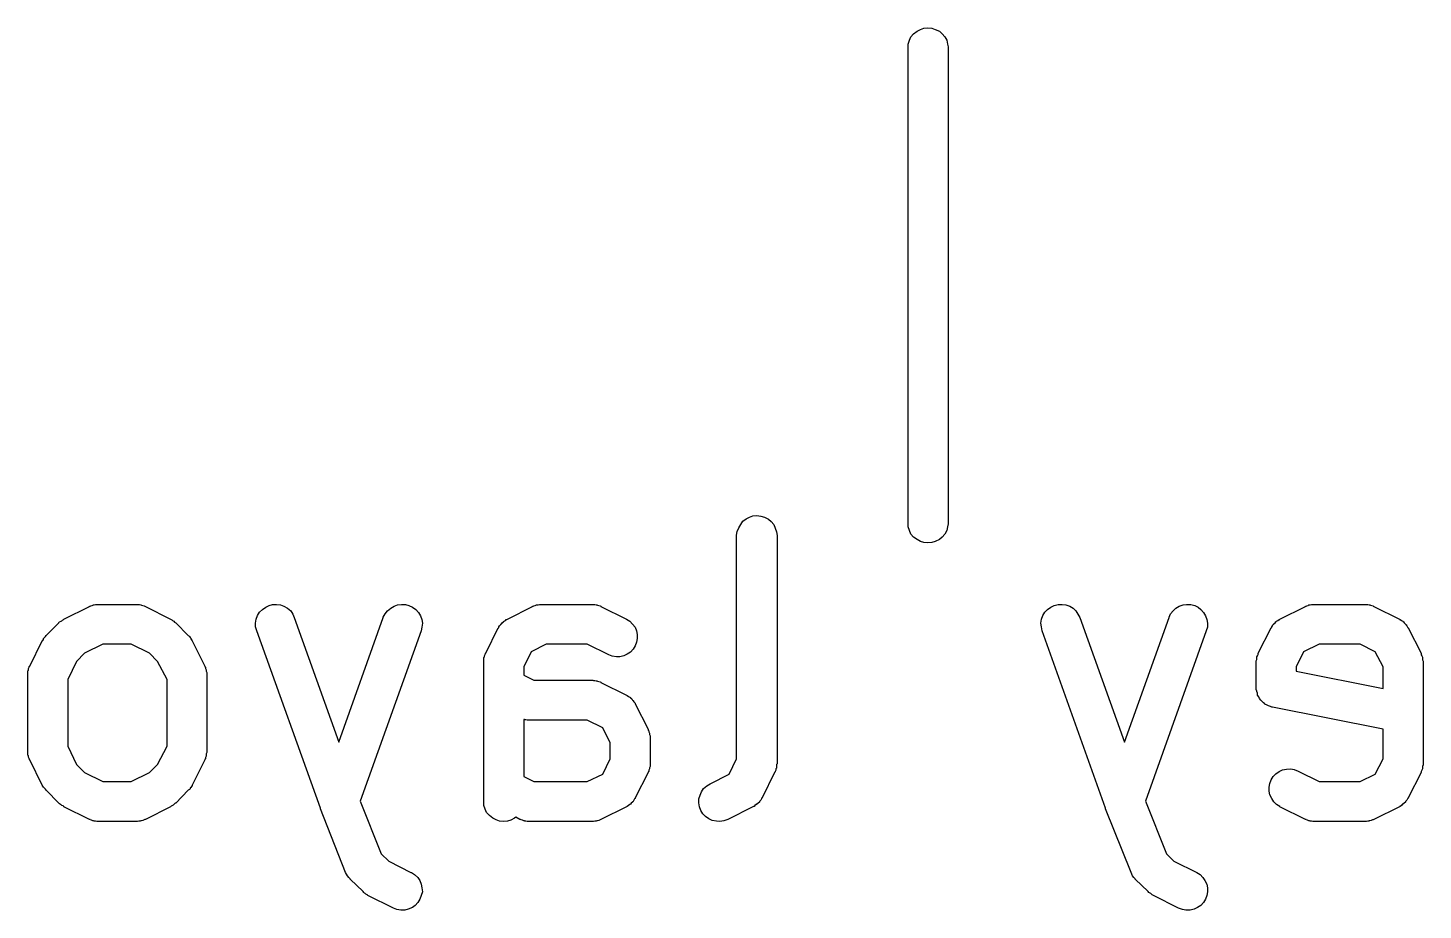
# Model space of a CAD drawing. Extents: x 1.1 to 12.4, y -6.3 to -2.3.
# Drawn here: x 11.8668 to 12.0733, y -5.2839 to -5.1533 of the extents above; entities that cross this region are included whole.
import ezdxf

# ---------------------------------------------------------------- set-up
doc = ezdxf.new("R2010")
doc.units = 0
doc.header["$MEASUREMENT"] = 0
doc.layers.add('BLACK', color=7, linetype='CONTINUOUS')

msp = doc.modelspace()

# ---------------------------------------------------------------- linework, layer by layer
at = {"layer": 'BLACK', "linetype": 'CONTINUOUS'}
for p, q in [((11.9975, -5.15461), (11.9979, -5.15416)), ((11.9979, -5.15416), (11.9984, -5.15379)), ((11.9984, -5.15379), (11.9989, -5.15351)), ((11.9989, -5.15351), (11.9994, -5.15334)), ((11.9994, -5.15334), (12, -5.15329)), ((12, -5.15329), (12.0006, -5.15334)), ((12.0006, -5.15334), (12.0011, -5.15351)), ((12.0011, -5.15351), (12.0017, -5.15379)), ((12.0017, -5.15379), (12.0021, -5.15416)), ((12.0021, -5.15416), (12.0025, -5.15461)), ((11.9971, -5.15568), (11.9973, -5.15512)), ((11.9971, -5.15611), (11.9971, -5.15568)), ((11.9971, -5.22671), (11.9971, -5.15611)), ((11.9973, -5.15512), (11.9975, -5.15461)), ((12.0025, -5.15461), (12.0028, -5.15512)), ((12.0028, -5.15512), (12.0029, -5.15568)), ((12.0029, -5.15568), (12.003, -5.15611)), ((12.003, -5.15611), (12.003, -5.22671)), ((11.9723, -5.22678), (11.9726, -5.22633)), ((11.9726, -5.22633), (11.9731, -5.22597)), ((11.9731, -5.22597), (11.9736, -5.22571)), ((11.9736, -5.22571), (11.9741, -5.22554)), ((11.9741, -5.22554), (11.9747, -5.22549)), ((11.9747, -5.22549), (11.9753, -5.22555)), ((11.9753, -5.22555), (11.9758, -5.22572)), ((11.9758, -5.22572), (11.9764, -5.226)), ((11.9764, -5.226), (11.9768, -5.22636)), ((11.9768, -5.22636), (11.9772, -5.22681)), ((11.9717, -5.2284), (11.9718, -5.22783)), ((11.9717, -5.22844), (11.9717, -5.2284)), ((11.9717, -5.26149), (11.9717, -5.22844)), ((11.9718, -5.22783), (11.972, -5.22728)), ((11.972, -5.22728), (11.9723, -5.22678)), ((11.9772, -5.22681), (11.9774, -5.22732)), ((11.9774, -5.22732), (11.9776, -5.22787)), ((11.9776, -5.22787), (11.9777, -5.22844)), ((11.9777, -5.22844), (11.9777, -5.26219)), ((11.9971, -5.22715), (11.9971, -5.22671)), ((11.9973, -5.2277), (11.9971, -5.22715)), ((11.9975, -5.22822), (11.9973, -5.2277)), ((11.9979, -5.22866), (11.9975, -5.22822)), ((12.0025, -5.22822), (12.0021, -5.22866)), ((12.0028, -5.2277), (12.0025, -5.22822)), ((12.0029, -5.22715), (12.0028, -5.2277)), ((12.003, -5.22671), (12.0029, -5.22715)), ((11.9984, -5.22903), (11.9979, -5.22866)), ((11.9989, -5.22931), (11.9984, -5.22903)), ((11.9994, -5.22948), (11.9989, -5.22931)), ((12, -5.22953), (11.9994, -5.22948)), ((12.0006, -5.22948), (12, -5.22953)), ((12.0011, -5.22931), (12.0006, -5.22948)), ((12.0017, -5.22903), (12.0011, -5.22931)), ((12.0021, -5.22866), (12.0017, -5.22903)), ((11.8759, -5.23891), (11.876, -5.23888)), ((11.876, -5.23888), (11.8761, -5.23884)), ((11.8761, -5.23884), (11.8763, -5.23878)), ((11.8763, -5.23878), (11.8765, -5.23871)), ((11.8765, -5.23871), (11.8766, -5.2387)), ((11.8766, -5.23867), (11.8768, -5.23865)), ((11.8766, -5.2387), (11.8766, -5.23867)), ((11.8768, -5.23865), (11.877, -5.23862)), ((11.877, -5.23862), (11.8771, -5.23862)), ((11.8771, -5.23862), (11.8772, -5.23862)), ((11.8772, -5.23862), (11.8828, -5.23862)), ((11.8828, -5.23862), (11.8829, -5.23862)), ((11.8829, -5.23862), (11.883, -5.23863)), ((11.883, -5.23863), (11.8831, -5.23862)), ((11.8831, -5.23862), (11.8833, -5.23866)), ((11.8833, -5.23866), (11.8835, -5.23868)), ((11.8835, -5.23868), (11.8835, -5.23871)), ((11.8835, -5.23871), (11.8836, -5.23872)), ((11.8836, -5.23872), (11.8838, -5.23879)), ((11.8838, -5.23879), (11.884, -5.23885)), ((11.884, -5.23885), (11.8841, -5.2389)), ((11.8841, -5.2389), (11.8842, -5.23893)), ((11.902, -5.23902), (11.9025, -5.23878)), ((11.9025, -5.23878), (11.903, -5.23864)), ((11.903, -5.23864), (11.9036, -5.23862)), ((11.9036, -5.23862), (11.9042, -5.23871)), ((11.9042, -5.23871), (11.9047, -5.2389)), ((11.9047, -5.2389), (11.9052, -5.2392)), ((11.9205, -5.23918), (11.921, -5.23889)), ((11.921, -5.23889), (11.9215, -5.2387)), ((11.9215, -5.2387), (11.9221, -5.23862)), ((11.9221, -5.23862), (11.9227, -5.23865)), ((11.9227, -5.23865), (11.9232, -5.23879)), ((11.9232, -5.23879), (11.9237, -5.23904)), ((11.9415, -5.23891), (11.9416, -5.23888)), ((11.9416, -5.23888), (11.9417, -5.23884)), ((11.9417, -5.23884), (11.9419, -5.23878)), ((11.9419, -5.23878), (11.9421, -5.23871)), ((11.9421, -5.23871), (11.9422, -5.2387)), ((11.9422, -5.2387), (11.9423, -5.23867)), ((11.9423, -5.23867), (11.9425, -5.23865)), ((11.9425, -5.23865), (11.9427, -5.23862)), ((11.9427, -5.23862), (11.9427, -5.23862)), ((11.9427, -5.23862), (11.9428, -5.23862)), ((11.9428, -5.23862), (11.9503, -5.23862)), ((11.9503, -5.23862), (11.9504, -5.23862)), ((11.9504, -5.23862), (11.9505, -5.23863)), ((11.9505, -5.23863), (11.9505, -5.23862)), ((11.9505, -5.23862), (11.9507, -5.23866)), ((11.9507, -5.23866), (11.9509, -5.23868)), ((11.9509, -5.23868), (11.951, -5.23871)), ((11.951, -5.23871), (11.9511, -5.23872)), ((11.9511, -5.23872), (11.9513, -5.23879)), ((11.9513, -5.23879), (11.9515, -5.23885)), ((11.9515, -5.23885), (11.9516, -5.2389)), ((11.9516, -5.2389), (11.9516, -5.23893)), ((12.0182, -5.23902), (12.0187, -5.23878)), ((12.0187, -5.23878), (12.0193, -5.23864)), ((12.0193, -5.23864), (12.0199, -5.23862)), ((12.0199, -5.23862), (12.0204, -5.23871)), ((12.0204, -5.23871), (12.021, -5.2389)), ((12.021, -5.2389), (12.0215, -5.2392)), ((12.0367, -5.23918), (12.0372, -5.23889)), ((12.0372, -5.23889), (12.0378, -5.2387)), ((12.0378, -5.2387), (12.0383, -5.23862)), ((12.0383, -5.23862), (12.0389, -5.23865)), ((12.0389, -5.23865), (12.0395, -5.23879)), ((12.0395, -5.23879), (12.04, -5.23904)), ((12.0559, -5.23891), (12.056, -5.23888)), ((12.056, -5.23888), (12.0561, -5.23884)), ((12.0561, -5.23884), (12.0563, -5.23878)), ((12.0563, -5.23878), (12.0564, -5.23871)), ((12.0564, -5.23871), (12.0565, -5.2387)), ((12.0565, -5.2387), (12.0566, -5.23867)), ((12.0566, -5.23867), (12.0568, -5.23865)), ((12.0568, -5.23865), (12.057, -5.23862)), ((12.057, -5.23862), (12.0571, -5.23862)), ((12.0571, -5.23862), (12.0572, -5.23862)), ((12.0572, -5.23862), (12.0647, -5.23862)), ((12.0647, -5.23862), (12.0648, -5.23863)), ((12.0647, -5.23862), (12.0647, -5.23862)), ((12.0648, -5.23863), (12.0649, -5.23862)), ((12.0649, -5.23862), (12.0651, -5.23866)), ((12.0651, -5.23866), (12.0653, -5.23868)), ((12.0653, -5.23868), (12.0654, -5.23871)), ((12.0654, -5.23871), (12.0655, -5.23872)), ((12.0655, -5.23872), (12.0657, -5.23879)), ((12.0657, -5.23879), (12.0659, -5.23885)), ((12.0659, -5.23885), (12.0659, -5.2389)), ((12.0659, -5.2389), (12.066, -5.23893)), ((11.8718, -5.24104), (11.8719, -5.24097)), ((11.8719, -5.24097), (11.872, -5.24089)), ((11.872, -5.24089), (11.8721, -5.2408)), ((11.8721, -5.2408), (11.8759, -5.23893)), ((11.8759, -5.23893), (11.8759, -5.23891)), ((11.8842, -5.23893), (11.8879, -5.2408)), ((11.8879, -5.2408), (11.8879, -5.24082)), ((11.8879, -5.24082), (11.8881, -5.24091)), ((11.8881, -5.24091), (11.8882, -5.24099)), ((11.9005, -5.24139), (11.9006, -5.24082)), ((11.9006, -5.24082), (11.9008, -5.24028)), ((11.9008, -5.24028), (11.9011, -5.23978)), ((11.9011, -5.23978), (11.9015, -5.23936)), ((11.9015, -5.23936), (11.902, -5.23902)), ((11.9052, -5.2392), (11.9057, -5.23959)), ((11.9057, -5.23959), (11.906, -5.24005)), ((11.906, -5.24005), (11.9062, -5.24057)), ((11.9062, -5.24057), (11.9128, -5.25904)), ((11.9128, -5.25904), (11.9194, -5.24057)), ((11.9194, -5.24054), (11.9197, -5.24002)), ((11.9194, -5.24057), (11.9194, -5.24054)), ((11.9197, -5.24002), (11.92, -5.23956)), ((11.92, -5.23956), (11.9205, -5.23918)), ((11.9237, -5.23904), (11.9242, -5.23939)), ((11.9242, -5.23939), (11.9246, -5.23982)), ((11.9246, -5.23982), (11.9249, -5.24031)), ((11.9249, -5.24031), (11.9251, -5.24086)), ((11.9251, -5.24086), (11.9252, -5.24143)), ((11.9375, -5.24099), (11.9376, -5.24086)), ((11.9376, -5.24086), (11.9377, -5.24084)), ((11.9377, -5.24084), (11.9378, -5.2408)), ((11.9378, -5.2408), (11.9415, -5.23893)), ((11.9415, -5.23893), (11.9415, -5.23891)), ((11.9516, -5.23893), (11.9554, -5.2408)), ((11.9554, -5.2408), (11.9554, -5.24082)), ((11.9554, -5.24082), (11.9559, -5.24113)), ((12.0167, -5.24139), (12.0168, -5.24082)), ((12.0168, -5.24082), (12.017, -5.24028)), ((12.017, -5.24028), (12.0173, -5.23978)), ((12.0173, -5.23978), (12.0177, -5.23936)), ((12.0177, -5.23936), (12.0182, -5.23902)), ((12.0215, -5.2392), (12.0219, -5.23959)), ((12.0219, -5.23959), (12.0222, -5.24005)), ((12.0222, -5.24005), (12.0225, -5.24057)), ((12.0225, -5.24057), (12.0291, -5.25904)), ((12.0291, -5.25904), (12.0357, -5.24057)), ((12.0357, -5.24054), (12.0359, -5.24002)), ((12.0357, -5.24057), (12.0357, -5.24054)), ((12.0359, -5.24002), (12.0363, -5.23956)), ((12.0363, -5.23956), (12.0367, -5.23918)), ((12.04, -5.23904), (12.0404, -5.23939)), ((12.0404, -5.23939), (12.0408, -5.23982)), ((12.0408, -5.23982), (12.0411, -5.24031)), ((12.0411, -5.24031), (12.0413, -5.24086)), ((12.0413, -5.24086), (12.0414, -5.24143)), ((12.0518, -5.24099), (12.052, -5.24086)), ((12.052, -5.24086), (12.0521, -5.24084)), ((12.0521, -5.2408), (12.0559, -5.23893)), ((12.0521, -5.24084), (12.0521, -5.2408)), ((12.0559, -5.23893), (12.0559, -5.23891)), ((12.066, -5.23893), (12.0698, -5.2408)), ((12.0698, -5.2408), (12.0698, -5.24082)), ((12.0698, -5.24082), (12.0698, -5.24086)), ((12.0698, -5.24086), (12.0699, -5.24088)), ((12.0699, -5.24088), (12.0701, -5.24101)), ((11.8695, -5.24323), (11.8714, -5.24135)), ((11.8714, -5.24133), (11.8715, -5.24122)), ((11.8714, -5.24135), (11.8714, -5.24133)), ((11.8715, -5.24122), (11.8717, -5.24111)), ((11.8717, -5.24111), (11.8718, -5.24104)), ((11.8882, -5.24099), (11.8883, -5.24107)), ((11.8883, -5.24107), (11.8884, -5.24113)), ((11.8884, -5.24113), (11.8885, -5.24125)), ((11.8885, -5.24125), (11.8887, -5.24135)), ((11.8887, -5.24135), (11.8905, -5.24323)), ((11.9005, -5.24196), (11.9005, -5.24139)), ((11.9007, -5.24252), (11.9005, -5.24196)), ((11.9007, -5.24256), (11.9007, -5.24252)), ((11.9101, -5.26881), (11.9007, -5.24256)), ((11.925, -5.24256), (11.916, -5.26776)), ((11.9251, -5.242), (11.925, -5.24256)), ((11.9252, -5.24143), (11.9251, -5.242)), ((11.9346, -5.24587), (11.9364, -5.24212)), ((11.9364, -5.24212), (11.9365, -5.24209)), ((11.9365, -5.24197), (11.9366, -5.24179)), ((11.9365, -5.24203), (11.9365, -5.24197)), ((11.9365, -5.24209), (11.9365, -5.24203)), ((11.9366, -5.24179), (11.9368, -5.2416)), ((11.9368, -5.24156), (11.9369, -5.2415)), ((11.9368, -5.2416), (11.9368, -5.24156)), ((11.9369, -5.2415), (11.937, -5.24135)), ((11.937, -5.24135), (11.9372, -5.24119)), ((11.9372, -5.24115), (11.9373, -5.24111)), ((11.9372, -5.24119), (11.9372, -5.24115)), ((11.9373, -5.24111), (11.9375, -5.24099)), ((11.9559, -5.24113), (11.9563, -5.24154)), ((11.9563, -5.24154), (11.9567, -5.24201)), ((11.9567, -5.24201), (11.9569, -5.24254)), ((11.9569, -5.24254), (11.957, -5.2431)), ((12.0168, -5.24196), (12.0167, -5.24139)), ((12.0169, -5.24252), (12.0168, -5.24196)), ((12.0169, -5.24256), (12.0169, -5.24252)), ((12.0263, -5.26881), (12.0169, -5.24256)), ((12.0412, -5.24256), (12.0322, -5.26776)), ((12.0414, -5.242), (12.0412, -5.24256)), ((12.0414, -5.24143), (12.0414, -5.242)), ((12.0489, -5.24587), (12.0508, -5.24212)), ((12.0508, -5.24209), (12.0509, -5.24203)), ((12.0508, -5.24212), (12.0508, -5.24209)), ((12.0509, -5.24197), (12.051, -5.24179)), ((12.0509, -5.24203), (12.0509, -5.24197)), ((12.051, -5.24179), (12.0511, -5.2416)), ((12.0511, -5.2416), (12.0512, -5.24156)), ((12.0512, -5.2415), (12.0514, -5.24135)), ((12.0512, -5.24156), (12.0512, -5.2415)), ((12.0514, -5.24135), (12.0515, -5.24119)), ((12.0515, -5.24119), (12.0516, -5.24115)), ((12.0516, -5.24111), (12.0518, -5.24099)), ((12.0516, -5.24115), (12.0516, -5.24111)), ((12.0701, -5.24101), (12.0703, -5.24113)), ((12.0703, -5.24113), (12.0703, -5.24118)), ((12.0703, -5.24118), (12.0704, -5.24122)), ((12.0704, -5.24122), (12.0705, -5.24138)), ((12.0705, -5.24138), (12.0707, -5.24154)), ((12.0707, -5.24154), (12.0707, -5.24159)), ((12.0707, -5.24159), (12.0708, -5.24163)), ((12.0708, -5.24163), (12.0709, -5.24182)), ((12.0709, -5.24182), (12.071, -5.24201)), ((12.071, -5.24201), (12.071, -5.24207)), ((12.071, -5.24207), (12.0711, -5.24212)), ((12.0711, -5.24212), (12.073, -5.24587)), ((11.8671, -5.24775), (11.8689, -5.244)), ((11.8689, -5.244), (11.869, -5.24396)), ((11.869, -5.24396), (11.8691, -5.24382)), ((11.8691, -5.24367), (11.8692, -5.24358)), ((11.8691, -5.24382), (11.8691, -5.24367)), ((11.8692, -5.24358), (11.8693, -5.24348)), ((11.8693, -5.24348), (11.8694, -5.24336)), ((11.8694, -5.24336), (11.8695, -5.24323)), ((11.8779, -5.24452), (11.8752, -5.24587)), ((11.8821, -5.24452), (11.8779, -5.24452)), ((11.8848, -5.24587), (11.8821, -5.24452)), ((11.8905, -5.24323), (11.8906, -5.24326)), ((11.8906, -5.24326), (11.8907, -5.24339)), ((11.8907, -5.24339), (11.8908, -5.24351)), ((11.8908, -5.24351), (11.8909, -5.24361)), ((11.8909, -5.24361), (11.8909, -5.24371)), ((11.8909, -5.24371), (11.891, -5.24386)), ((11.891, -5.24386), (11.8911, -5.244)), ((11.8911, -5.244), (11.893, -5.24775)), ((11.9435, -5.24452), (11.9413, -5.24564)), ((11.9496, -5.24452), (11.9435, -5.24452)), ((11.9528, -5.24608), (11.9496, -5.24452)), ((11.9567, -5.24478), (11.9564, -5.24527)), ((11.9569, -5.24424), (11.9567, -5.24478)), ((11.957, -5.24368), (11.9569, -5.24424)), ((11.957, -5.2431), (11.957, -5.24368)), ((12.0579, -5.24452), (12.0556, -5.24564)), ((12.064, -5.24452), (12.0579, -5.24452)), ((12.0662, -5.24564), (12.064, -5.24452)), ((11.874, -5.24707), (11.8727, -5.24976)), ((11.8752, -5.24587), (11.874, -5.24707)), ((11.886, -5.24707), (11.8848, -5.24587)), ((11.8874, -5.24976), (11.886, -5.24707)), ((11.9343, -5.2465), (11.9344, -5.24641)), ((11.9343, -5.24658), (11.9343, -5.2465)), ((11.9343, -5.24678), (11.9343, -5.24658)), ((11.9343, -5.24698), (11.9343, -5.24678)), ((11.9343, -5.24706), (11.9343, -5.24698)), ((11.9343, -5.24715), (11.9343, -5.24706)), ((11.9343, -5.24719), (11.9343, -5.24715)), ((11.9344, -5.24622), (11.9345, -5.24603)), ((11.9344, -5.24641), (11.9344, -5.24622)), ((11.9345, -5.24595), (11.9346, -5.24587)), ((11.9345, -5.24603), (11.9345, -5.24595)), ((11.9413, -5.24564), (11.9402, -5.24789)), ((11.9533, -5.24629), (11.9528, -5.24608)), ((11.9539, -5.24639), (11.9533, -5.24629)), ((11.9544, -5.24637), (11.9539, -5.24639)), ((11.955, -5.24625), (11.9544, -5.24637)), ((11.9555, -5.24601), (11.955, -5.24625)), ((11.956, -5.24568), (11.9555, -5.24601)), ((11.9564, -5.24527), (11.956, -5.24568)), ((12.0486, -5.24698), (12.0487, -5.24678)), ((12.0486, -5.24706), (12.0486, -5.24698)), ((12.0486, -5.24715), (12.0486, -5.24706)), ((12.0486, -5.24719), (12.0486, -5.24715)), ((12.0487, -5.24641), (12.0488, -5.24622)), ((12.0487, -5.2465), (12.0487, -5.24641)), ((12.0487, -5.24658), (12.0487, -5.2465)), ((12.0487, -5.24678), (12.0487, -5.24658)), ((12.0488, -5.24622), (12.0489, -5.24603)), ((12.0489, -5.24595), (12.0489, -5.24587)), ((12.0489, -5.24603), (12.0489, -5.24595)), ((12.0556, -5.24564), (12.0545, -5.24789)), ((12.0674, -5.24789), (12.0662, -5.24564)), ((12.073, -5.24587), (12.073, -5.24591)), ((12.073, -5.24591), (12.073, -5.24599)), ((12.073, -5.24599), (12.073, -5.24607)), ((12.073, -5.24607), (12.0731, -5.24626)), ((12.0731, -5.24626), (12.0732, -5.24645)), ((12.0732, -5.24645), (12.0732, -5.24654)), ((12.0732, -5.24654), (12.0732, -5.24662)), ((12.0732, -5.24662), (12.0732, -5.24682)), ((12.0732, -5.24682), (12.0733, -5.24702)), ((12.0733, -5.24702), (12.0733, -5.24711)), ((12.0733, -5.24711), (12.0733, -5.24719)), ((11.8668, -5.24845), (11.8669, -5.24837)), ((11.8668, -5.24865), (11.8668, -5.24845)), ((11.8668, -5.24885), (11.8668, -5.24865)), ((11.8668, -5.24894), (11.8668, -5.24885)), ((11.8668, -5.24903), (11.8668, -5.24894)), ((11.8668, -5.24907), (11.8668, -5.24903)), ((11.8668, -5.26032), (11.8668, -5.24907)), ((11.8669, -5.2481), (11.867, -5.2479)), ((11.8669, -5.24828), (11.8669, -5.2481)), ((11.8669, -5.24837), (11.8669, -5.24828)), ((11.867, -5.24783), (11.8671, -5.24775)), ((11.867, -5.2479), (11.867, -5.24783)), ((11.893, -5.24775), (11.893, -5.24778)), ((11.893, -5.24778), (11.893, -5.24787)), ((11.893, -5.24787), (11.8931, -5.24794)), ((11.8931, -5.24794), (11.8931, -5.24814)), ((11.8931, -5.24814), (11.8932, -5.24832)), ((11.8932, -5.24832), (11.8932, -5.24841)), ((11.8932, -5.24841), (11.8932, -5.24849)), ((11.8932, -5.24849), (11.8933, -5.24869)), ((11.8933, -5.24869), (11.8933, -5.24889)), ((11.8933, -5.24889), (11.8933, -5.24898)), ((11.8933, -5.24898), (11.8933, -5.24907)), ((11.8933, -5.24907), (11.8933, -5.26032)), ((11.9343, -5.26781), (11.9343, -5.24719)), ((11.9402, -5.24789), (11.9402, -5.24912)), ((11.9402, -5.24912), (11.9417, -5.24986)), ((12.0486, -5.25094), (12.0486, -5.24719)), ((12.0545, -5.24789), (12.0545, -5.24852)), ((12.0545, -5.24852), (12.0674, -5.25109)), ((12.0674, -5.25109), (12.0674, -5.24789)), ((12.0733, -5.24719), (12.0733, -5.26219)), ((11.8727, -5.24976), (11.8727, -5.25962)), ((11.8874, -5.25962), (11.8874, -5.24976)), ((11.9417, -5.24986), (11.9503, -5.24986)), ((11.9503, -5.24986), (11.9504, -5.24986)), ((11.9504, -5.24986), (11.9505, -5.24987)), ((11.9505, -5.24987), (11.9505, -5.24987)), ((11.9505, -5.24987), (11.9507, -5.24991)), ((11.9507, -5.24991), (11.9509, -5.24993)), ((11.9509, -5.24993), (11.951, -5.24995)), ((11.951, -5.24995), (11.9511, -5.24997)), ((11.9511, -5.24997), (11.9513, -5.25004)), ((11.9513, -5.25004), (11.9515, -5.2501)), ((11.9515, -5.2501), (11.9516, -5.25014)), ((11.9516, -5.25014), (11.9516, -5.25018)), ((11.9516, -5.25018), (11.9554, -5.25205)), ((12.0486, -5.25122), (12.0486, -5.25094)), ((12.0487, -5.25149), (12.0486, -5.25122)), ((11.9554, -5.25205), (11.9554, -5.25207)), ((11.9554, -5.25207), (11.9555, -5.2521)), ((11.9555, -5.2521), (11.9555, -5.25213)), ((11.9555, -5.25213), (11.9557, -5.25226)), ((11.9557, -5.25226), (11.9559, -5.25238)), ((11.9559, -5.25238), (11.956, -5.25243)), ((11.956, -5.25243), (11.956, -5.25246)), ((11.956, -5.25246), (11.9562, -5.25263)), ((11.9562, -5.25263), (11.9563, -5.25278)), ((11.9563, -5.25278), (11.9564, -5.25284)), ((11.9564, -5.25284), (11.9564, -5.25288)), ((11.9564, -5.25288), (11.9565, -5.25307)), ((11.9565, -5.25307), (11.9567, -5.25326)), ((11.9567, -5.25326), (11.9567, -5.25332)), ((11.9567, -5.25332), (11.9567, -5.25337)), ((12.0487, -5.2515), (12.0487, -5.25149)), ((12.0487, -5.25152), (12.0487, -5.2515)), ((12.0488, -5.25178), (12.0487, -5.25152)), ((12.0488, -5.25204), (12.0488, -5.25178)), ((12.0488, -5.25205), (12.0488, -5.25204)), ((12.0488, -5.25207), (12.0488, -5.25205)), ((12.049, -5.25231), (12.0488, -5.25207)), ((12.0491, -5.25255), (12.049, -5.25231)), ((12.0491, -5.25256), (12.0491, -5.25255)), ((12.0491, -5.25258), (12.0491, -5.25256)), ((12.0493, -5.25279), (12.0491, -5.25258)), ((12.0495, -5.253), (12.0493, -5.25279)), ((12.0495, -5.25301), (12.0495, -5.253)), ((12.0495, -5.25302), (12.0495, -5.25301)), ((12.0497, -5.2532), (12.0495, -5.25302)), ((12.0499, -5.25337), (12.0497, -5.2532)), ((11.9567, -5.25337), (11.9586, -5.25712)), ((12.0499, -5.25338), (12.0499, -5.25337)), ((12.0499, -5.25339), (12.0499, -5.25338)), ((12.0502, -5.25352), (12.0499, -5.25339)), ((12.0504, -5.25365), (12.0502, -5.25352)), ((12.0504, -5.25366), (12.0504, -5.25365)), ((12.0507, -5.25375), (12.0504, -5.25366)), ((12.0504, -5.25366), (12.0504, -5.25366)), ((12.0509, -5.25383), (12.0507, -5.25375)), ((12.051, -5.25383), (12.0509, -5.25383)), ((12.051, -5.25384), (12.051, -5.25383)), ((12.051, -5.25383), (12.051, -5.25383)), ((12.051, -5.25383), (12.051, -5.25383)), ((12.0674, -5.25711), (12.051, -5.25384)), ((11.9403, -5.25568), (11.9402, -5.25566)), ((11.9402, -5.25566), (11.9402, -5.25566)), ((11.9402, -5.25566), (11.9402, -5.26411)), ((11.9403, -5.2557), (11.9403, -5.25568)), ((11.9405, -5.25573), (11.9403, -5.2557)), ((11.9407, -5.25576), (11.9405, -5.25573)), ((11.9408, -5.25576), (11.9407, -5.25576)), ((11.9409, -5.25577), (11.9408, -5.25576)), ((11.941, -5.25577), (11.9409, -5.25577)), ((11.9496, -5.25577), (11.941, -5.25577)), ((11.9519, -5.25689), (11.9496, -5.25577)), ((11.953, -5.25914), (11.9519, -5.25689)), ((11.9586, -5.25712), (11.9586, -5.25716)), ((11.9586, -5.25716), (11.9586, -5.25724)), ((11.9586, -5.25724), (11.9587, -5.25732)), ((11.9587, -5.25732), (11.9587, -5.25751)), ((12.0674, -5.26149), (12.0674, -5.25711)), ((11.953, -5.26149), (11.953, -5.25914)), ((11.9587, -5.25751), (11.9588, -5.2577)), ((11.9588, -5.2577), (11.9588, -5.25778)), ((11.9588, -5.25778), (11.9588, -5.25787)), ((11.9588, -5.25787), (11.9589, -5.25807)), ((11.9589, -5.25807), (11.9589, -5.25827)), ((11.9589, -5.25827), (11.9589, -5.25835)), ((11.9589, -5.25835), (11.9589, -5.25844)), ((11.9589, -5.25844), (11.9589, -5.26219)), ((11.8668, -5.2604), (11.8668, -5.26032)), ((11.8668, -5.26049), (11.8668, -5.2604)), ((11.8668, -5.26069), (11.8668, -5.26049)), ((11.8668, -5.26089), (11.8668, -5.26069)), ((11.8668, -5.26097), (11.8668, -5.26089)), ((11.8669, -5.26106), (11.8668, -5.26097)), ((11.8669, -5.26125), (11.8669, -5.26106)), ((11.867, -5.26144), (11.8669, -5.26125)), ((11.867, -5.26152), (11.867, -5.26144)), ((11.8671, -5.2616), (11.867, -5.26152)), ((11.8671, -5.26164), (11.8671, -5.2616)), ((11.8727, -5.25962), (11.874, -5.26232)), ((11.886, -5.26232), (11.8874, -5.25962)), ((11.8931, -5.26148), (11.893, -5.26155)), ((11.893, -5.26155), (11.893, -5.26164)), ((11.8932, -5.2611), (11.8931, -5.26129)), ((11.8931, -5.26129), (11.8931, -5.26148)), ((11.8933, -5.26053), (11.8932, -5.26073)), ((11.8932, -5.26073), (11.8932, -5.26093)), ((11.8932, -5.26093), (11.8932, -5.26101)), ((11.8932, -5.26101), (11.8932, -5.2611)), ((11.8933, -5.26032), (11.8933, -5.26036)), ((11.8933, -5.26036), (11.8933, -5.26044)), ((11.8933, -5.26044), (11.8933, -5.26053)), ((11.9519, -5.26374), (11.953, -5.26149)), ((11.9706, -5.26374), (11.9717, -5.26149)), ((12.0662, -5.26374), (12.0674, -5.26149)), ((11.8689, -5.26539), (11.8671, -5.26164)), ((11.874, -5.26232), (11.8752, -5.26351)), ((11.8752, -5.26351), (11.8779, -5.26486)), ((11.8821, -5.26486), (11.8848, -5.26351)), ((11.8848, -5.26351), (11.886, -5.26232)), ((11.893, -5.26164), (11.8911, -5.26539)), ((11.9586, -5.26351), (11.9567, -5.26726)), ((11.9587, -5.26335), (11.9586, -5.26343)), ((11.9586, -5.26343), (11.9586, -5.26351)), ((11.9588, -5.26297), (11.9587, -5.26316)), ((11.9587, -5.26316), (11.9587, -5.26335)), ((11.9589, -5.2626), (11.9588, -5.2628)), ((11.9588, -5.2628), (11.9588, -5.26289)), ((11.9588, -5.26289), (11.9588, -5.26297)), ((11.9589, -5.26219), (11.9589, -5.26223)), ((11.9589, -5.26223), (11.9589, -5.26232)), ((11.9589, -5.26232), (11.9589, -5.2624)), ((11.9589, -5.2624), (11.9589, -5.2626)), ((11.9773, -5.26351), (11.9755, -5.26726)), ((11.9774, -5.26343), (11.9773, -5.26351)), ((11.9775, -5.26316), (11.9774, -5.26335)), ((11.9774, -5.26335), (11.9774, -5.26343)), ((11.9776, -5.26289), (11.9775, -5.26297)), ((11.9775, -5.26297), (11.9775, -5.26316)), ((11.9777, -5.26223), (11.9776, -5.26232)), ((11.9776, -5.26232), (11.9776, -5.2624)), ((11.9776, -5.2624), (11.9776, -5.2626)), ((11.9776, -5.2626), (11.9776, -5.2628)), ((11.9776, -5.2628), (11.9776, -5.26289)), ((11.9777, -5.26219), (11.9777, -5.26223)), ((12.0515, -5.2637), (12.052, -5.26337)), ((12.052, -5.26337), (12.0525, -5.26314)), ((12.0525, -5.26314), (12.0531, -5.26301)), ((12.0531, -5.26301), (12.0537, -5.26299)), ((12.0537, -5.26299), (12.0542, -5.26309)), ((12.0542, -5.26309), (12.0548, -5.2633)), ((12.0548, -5.2633), (12.0579, -5.26486)), ((12.073, -5.26351), (12.0711, -5.26726)), ((12.0731, -5.26316), (12.073, -5.26335)), ((12.073, -5.26335), (12.073, -5.26343)), ((12.073, -5.26343), (12.073, -5.26351)), ((12.0732, -5.26297), (12.0731, -5.26316)), ((12.0733, -5.2624), (12.0732, -5.2626)), ((12.0732, -5.2626), (12.0732, -5.2628)), ((12.0732, -5.2628), (12.0732, -5.26289)), ((12.0732, -5.26289), (12.0732, -5.26297)), ((12.0733, -5.26219), (12.0733, -5.26223)), ((12.0733, -5.26223), (12.0733, -5.26232)), ((12.0733, -5.26232), (12.0733, -5.2624)), ((11.869, -5.26553), (11.8689, -5.26539)), ((11.8691, -5.26567), (11.869, -5.26553)), ((11.8692, -5.26577), (11.8691, -5.26567)), ((11.8779, -5.26486), (11.8821, -5.26486)), ((11.8909, -5.26571), (11.8908, -5.2658)), ((11.891, -5.26556), (11.8909, -5.26571)), ((11.8911, -5.26542), (11.891, -5.26556)), ((11.8911, -5.26539), (11.8911, -5.26542)), ((11.9402, -5.26411), (11.9417, -5.26486)), ((11.9417, -5.26486), (11.9496, -5.26486)), ((11.9496, -5.26486), (11.9519, -5.26374)), ((11.9668, -5.26588), (11.9673, -5.26548)), ((11.9673, -5.26548), (11.9678, -5.26517)), ((11.9678, -5.26517), (11.9706, -5.26374)), ((12.0505, -5.2657), (12.0506, -5.26514)), ((12.0505, -5.26628), (12.0505, -5.2657)), ((12.0506, -5.26514), (12.0508, -5.2646)), ((12.0508, -5.2646), (12.0511, -5.26412)), ((12.0511, -5.26412), (12.0515, -5.2637)), ((12.0579, -5.26486), (12.064, -5.26486)), ((12.064, -5.26486), (12.0662, -5.26374)), ((11.8693, -5.26587), (11.8692, -5.26577)), ((11.8694, -5.26599), (11.8693, -5.26587)), ((11.8695, -5.26612), (11.8694, -5.26599)), ((11.8695, -5.26615), (11.8695, -5.26612)), ((11.8714, -5.26803), (11.8695, -5.26615)), ((11.8905, -5.26615), (11.8887, -5.26803)), ((11.8907, -5.26602), (11.8905, -5.26615)), ((11.8908, -5.26591), (11.8907, -5.26602)), ((11.8908, -5.2658), (11.8908, -5.26591)), ((11.916, -5.26776), (11.9191, -5.27553)), ((11.9343, -5.26839), (11.9343, -5.26781)), ((11.9564, -5.26778), (11.9563, -5.26783)), ((11.9565, -5.26759), (11.9564, -5.26778)), ((11.9566, -5.26741), (11.9565, -5.26759)), ((11.9567, -5.26735), (11.9566, -5.26741)), ((11.9567, -5.26726), (11.9567, -5.2673)), ((11.9567, -5.2673), (11.9567, -5.26735)), ((11.9661, -5.26743), (11.9663, -5.26687)), ((11.9661, -5.26801), (11.9661, -5.26743)), ((11.9663, -5.26687), (11.9665, -5.26635)), ((11.9665, -5.26635), (11.9668, -5.26588)), ((11.9753, -5.26759), (11.9751, -5.26778)), ((11.9751, -5.26778), (11.9751, -5.26783)), ((11.9754, -5.26741), (11.9753, -5.26759)), ((11.9755, -5.26726), (11.9754, -5.2673)), ((11.9754, -5.2673), (11.9754, -5.26735)), ((11.9754, -5.26735), (11.9754, -5.26741)), ((12.0322, -5.26776), (12.0353, -5.27553)), ((12.0506, -5.26684), (12.0505, -5.26628)), ((12.0509, -5.26737), (12.0506, -5.26684)), ((12.0512, -5.26785), (12.0509, -5.26737)), ((12.0709, -5.26759), (12.0707, -5.26778)), ((12.0707, -5.26778), (12.0707, -5.26783)), ((12.071, -5.26741), (12.0709, -5.26759)), ((12.0711, -5.2673), (12.071, -5.26735)), ((12.071, -5.26735), (12.071, -5.26741)), ((12.0711, -5.26726), (12.0711, -5.2673)), ((11.8715, -5.26813), (11.8714, -5.26803)), ((11.8716, -5.26825), (11.8715, -5.26813)), ((11.8717, -5.26832), (11.8716, -5.26825)), ((11.8718, -5.26839), (11.8717, -5.26832)), ((11.872, -5.26847), (11.8718, -5.26839)), ((11.8721, -5.26856), (11.872, -5.26847)), ((11.8721, -5.26858), (11.8721, -5.26856)), ((11.8759, -5.27046), (11.8721, -5.26858)), ((11.8879, -5.26858), (11.8842, -5.27046)), ((11.888, -5.26849), (11.8879, -5.26858)), ((11.8882, -5.26842), (11.888, -5.26849)), ((11.8883, -5.26834), (11.8882, -5.26842)), ((11.8884, -5.26827), (11.8883, -5.26834)), ((11.8885, -5.26816), (11.8884, -5.26827)), ((11.8886, -5.26806), (11.8885, -5.26816)), ((11.8887, -5.26803), (11.8886, -5.26806)), ((11.9101, -5.26884), (11.9101, -5.26881)), ((11.9101, -5.26887), (11.9101, -5.26884)), ((11.9101, -5.26891), (11.9101, -5.26887)), ((11.9138, -5.27829), (11.9101, -5.26891)), ((11.9345, -5.26894), (11.9343, -5.26839)), ((11.9347, -5.26945), (11.9345, -5.26894)), ((11.9351, -5.2699), (11.9347, -5.26945)), ((11.9554, -5.26858), (11.9516, -5.27046)), ((11.9555, -5.26855), (11.9554, -5.26858)), ((11.9557, -5.26839), (11.9555, -5.26852)), ((11.9555, -5.26852), (11.9555, -5.26855)), ((11.9559, -5.26827), (11.9557, -5.26839)), ((11.956, -5.26819), (11.9559, -5.26823)), ((11.9559, -5.26823), (11.9559, -5.26827)), ((11.9561, -5.26803), (11.956, -5.26819)), ((11.9563, -5.26788), (11.9561, -5.26803)), ((11.9563, -5.26783), (11.9563, -5.26788)), ((11.9662, -5.26858), (11.9661, -5.26801)), ((11.9664, -5.26912), (11.9662, -5.26858)), ((11.9667, -5.26961), (11.9664, -5.26912)), ((11.9671, -5.27003), (11.9667, -5.26961)), ((11.9741, -5.26858), (11.9704, -5.27046)), ((11.9742, -5.26855), (11.9741, -5.26858)), ((11.9743, -5.26852), (11.9742, -5.26855)), ((11.9744, -5.26839), (11.9743, -5.26852)), ((11.9746, -5.26827), (11.9744, -5.26839)), ((11.9747, -5.26823), (11.9746, -5.26827)), ((11.9749, -5.26803), (11.9747, -5.26819)), ((11.9747, -5.26819), (11.9747, -5.26823)), ((11.9751, -5.26788), (11.9749, -5.26803)), ((11.9751, -5.26783), (11.9751, -5.26788)), ((12.0263, -5.26884), (12.0263, -5.26881)), ((12.0263, -5.26887), (12.0263, -5.26884)), ((12.0263, -5.26891), (12.0263, -5.26887)), ((12.0301, -5.27829), (12.0263, -5.26891)), ((12.0516, -5.26825), (12.0512, -5.26785)), ((12.0521, -5.26856), (12.0516, -5.26825)), ((12.0521, -5.26858), (12.0521, -5.26856)), ((12.0559, -5.27046), (12.0521, -5.26858)), ((12.0698, -5.26858), (12.066, -5.27046)), ((12.0699, -5.26852), (12.0698, -5.26855)), ((12.0698, -5.26855), (12.0698, -5.26858)), ((12.0701, -5.26839), (12.0699, -5.26852)), ((12.0702, -5.26827), (12.0701, -5.26839)), ((12.0703, -5.26823), (12.0702, -5.26827)), ((12.0705, -5.26803), (12.0703, -5.26819)), ((12.0703, -5.26819), (12.0703, -5.26823)), ((12.0707, -5.26788), (12.0705, -5.26803)), ((12.0707, -5.26783), (12.0707, -5.26788)), ((11.876, -5.27049), (11.8759, -5.27046)), ((11.876, -5.27053), (11.876, -5.27049)), ((11.8762, -5.27059), (11.876, -5.27053)), ((11.8764, -5.27066), (11.8762, -5.27059)), ((11.8765, -5.27068), (11.8764, -5.27066)), ((11.8766, -5.2707), (11.8765, -5.27068)), ((11.8768, -5.27073), (11.8766, -5.2707)), ((11.877, -5.27076), (11.8768, -5.27073)), ((11.8771, -5.27076), (11.877, -5.27076)), ((11.8772, -5.27077), (11.8771, -5.27076)), ((11.8828, -5.27077), (11.8772, -5.27077)), ((11.8772, -5.27077), (11.8772, -5.27077)), ((11.8829, -5.27076), (11.8828, -5.27077)), ((11.883, -5.27076), (11.8829, -5.27076)), ((11.8832, -5.27073), (11.883, -5.27076)), ((11.8834, -5.27071), (11.8832, -5.27073)), ((11.8835, -5.27069), (11.8834, -5.27071)), ((11.8836, -5.27067), (11.8835, -5.27069)), ((11.8838, -5.2706), (11.8836, -5.27067)), ((11.884, -5.27054), (11.8838, -5.2706)), ((11.8841, -5.27047), (11.884, -5.2705)), ((11.884, -5.2705), (11.884, -5.27054)), ((11.8842, -5.27046), (11.8841, -5.27047)), ((11.9356, -5.27026), (11.9351, -5.2699)), ((11.9361, -5.27054), (11.9356, -5.27026)), ((11.9366, -5.27071), (11.9361, -5.27054)), ((11.9372, -5.27077), (11.9366, -5.27071)), ((11.9378, -5.27072), (11.9372, -5.27077)), ((11.9383, -5.27055), (11.9378, -5.27072)), ((11.9388, -5.27029), (11.9383, -5.27055)), ((11.939, -5.27014), (11.9388, -5.27029)), ((11.9396, -5.27046), (11.939, -5.27014)), ((11.9397, -5.27049), (11.9396, -5.27046)), ((11.9398, -5.27053), (11.9397, -5.27049)), ((11.94, -5.27059), (11.9398, -5.27053)), ((11.9402, -5.27066), (11.94, -5.27059)), ((11.9403, -5.27068), (11.9402, -5.27066)), ((11.9403, -5.2707), (11.9403, -5.27068)), ((11.9405, -5.27073), (11.9403, -5.2707)), ((11.9407, -5.27076), (11.9405, -5.27073)), ((11.9408, -5.27076), (11.9407, -5.27076)), ((11.9409, -5.27077), (11.9408, -5.27076)), ((11.941, -5.27077), (11.9409, -5.27077)), ((11.9503, -5.27077), (11.941, -5.27077)), ((11.9504, -5.27076), (11.9503, -5.27077)), ((11.9505, -5.27076), (11.9504, -5.27076)), ((11.9507, -5.27073), (11.9505, -5.27076)), ((11.9509, -5.27071), (11.9507, -5.27073)), ((11.951, -5.27069), (11.9509, -5.27071)), ((11.9511, -5.27067), (11.951, -5.27069)), ((11.9513, -5.2706), (11.9511, -5.27067)), ((11.9515, -5.27054), (11.9513, -5.2706)), ((11.9516, -5.27047), (11.9515, -5.2705)), ((11.9515, -5.2705), (11.9515, -5.27054)), ((11.9516, -5.27046), (11.9516, -5.27047)), ((11.9676, -5.27037), (11.9671, -5.27003)), ((11.9681, -5.27061), (11.9676, -5.27037)), ((11.9687, -5.27074), (11.9681, -5.27061)), ((11.9692, -5.27076), (11.9687, -5.27074)), ((11.9698, -5.27067), (11.9692, -5.27076)), ((11.9704, -5.27047), (11.9698, -5.27067)), ((11.9704, -5.27046), (11.9704, -5.27047)), ((12.056, -5.27049), (12.0559, -5.27046)), ((12.056, -5.27053), (12.056, -5.27049)), ((12.0562, -5.27059), (12.056, -5.27053)), ((12.0564, -5.27066), (12.0562, -5.27059)), ((12.0565, -5.27068), (12.0564, -5.27066)), ((12.0566, -5.2707), (12.0565, -5.27068)), ((12.0568, -5.27073), (12.0566, -5.2707)), ((12.057, -5.27076), (12.0568, -5.27073)), ((12.0571, -5.27076), (12.057, -5.27076)), ((12.0571, -5.27077), (12.0571, -5.27076)), ((12.0572, -5.27077), (12.0571, -5.27077)), ((12.0647, -5.27077), (12.0572, -5.27077)), ((12.0648, -5.27076), (12.0647, -5.27077)), ((12.0649, -5.27076), (12.0648, -5.27076)), ((12.0651, -5.27073), (12.0649, -5.27076)), ((12.0653, -5.27071), (12.0651, -5.27073)), ((12.0654, -5.27067), (12.0653, -5.27069)), ((12.0653, -5.27069), (12.0653, -5.27071)), ((12.0656, -5.2706), (12.0654, -5.27067)), ((12.0658, -5.27054), (12.0656, -5.2706)), ((12.0659, -5.2705), (12.0658, -5.27054)), ((12.066, -5.27047), (12.0659, -5.2705)), ((12.066, -5.27046), (12.066, -5.27047)), ((11.9191, -5.27553), (11.9202, -5.27664)), ((12.0353, -5.27553), (12.0364, -5.27664)), ((11.9202, -5.27664), (11.9235, -5.2783)), ((12.0364, -5.27664), (12.0398, -5.2783)), ((11.9141, -5.2788), (11.9138, -5.27829)), ((11.9143, -5.27903), (11.9141, -5.2788)), ((11.9145, -5.27925), (11.9143, -5.27903)), ((11.9145, -5.27928), (11.9145, -5.27925)), ((11.9164, -5.28115), (11.9145, -5.27928)), ((11.9235, -5.2783), (11.9236, -5.27832)), ((11.9236, -5.27832), (11.924, -5.27863)), ((11.924, -5.27863), (11.9245, -5.27903)), ((11.9245, -5.27903), (11.9248, -5.2795)), ((11.9248, -5.2795), (11.925, -5.28003)), ((11.925, -5.28003), (11.9251, -5.2806)), ((12.0303, -5.2788), (12.0301, -5.27829)), ((12.0305, -5.27903), (12.0303, -5.2788)), ((12.0307, -5.27925), (12.0305, -5.27903)), ((12.0307, -5.27928), (12.0307, -5.27925)), ((12.0326, -5.28115), (12.0307, -5.27928)), ((12.0398, -5.2783), (12.0398, -5.27832)), ((12.0398, -5.27832), (12.0403, -5.27863)), ((12.0403, -5.27863), (12.0407, -5.27903)), ((12.0407, -5.27903), (12.041, -5.2795)), ((12.041, -5.2795), (12.0413, -5.28003)), ((12.0413, -5.28003), (12.0414, -5.2806)), ((11.9165, -5.28126), (11.9164, -5.28115)), ((11.9166, -5.28137), (11.9165, -5.28126)), ((11.9167, -5.28144), (11.9166, -5.28137)), ((11.9168, -5.28152), (11.9167, -5.28144)), ((11.917, -5.2816), (11.9168, -5.28152)), ((11.9171, -5.28169), (11.917, -5.2816)), ((11.9171, -5.2817), (11.9171, -5.28169)), ((11.9209, -5.28358), (11.9171, -5.2817)), ((11.925, -5.28174), (11.9248, -5.28228)), ((11.9252, -5.28117), (11.925, -5.28174)), ((11.9251, -5.2806), (11.9252, -5.28117)), ((12.0327, -5.28126), (12.0326, -5.28115)), ((12.0329, -5.28137), (12.0327, -5.28126)), ((12.033, -5.28144), (12.0329, -5.28137)), ((12.0331, -5.28152), (12.033, -5.28144)), ((12.0332, -5.2816), (12.0331, -5.28152)), ((12.0333, -5.28169), (12.0332, -5.2816)), ((12.0334, -5.2817), (12.0333, -5.28169)), ((12.0371, -5.28358), (12.0334, -5.2817)), ((12.0413, -5.28174), (12.0411, -5.28228)), ((12.0414, -5.28117), (12.0413, -5.28174)), ((12.0414, -5.2806), (12.0414, -5.28117)), ((11.9214, -5.28379), (11.9209, -5.28358)), ((11.922, -5.28388), (11.9214, -5.28379)), ((11.9226, -5.28387), (11.922, -5.28388)), ((11.9231, -5.28374), (11.9226, -5.28387)), ((11.9237, -5.28351), (11.9231, -5.28374)), ((11.9241, -5.28318), (11.9237, -5.28351)), ((11.9245, -5.28276), (11.9241, -5.28318)), ((11.9248, -5.28228), (11.9245, -5.28276)), ((12.0377, -5.28379), (12.0371, -5.28358)), ((12.0382, -5.28388), (12.0377, -5.28379)), ((12.0388, -5.28387), (12.0382, -5.28388)), ((12.0394, -5.28374), (12.0388, -5.28387)), ((12.0399, -5.28351), (12.0394, -5.28374)), ((12.0404, -5.28318), (12.0399, -5.28351)), ((12.0408, -5.28276), (12.0404, -5.28318)), ((12.0411, -5.28228), (12.0408, -5.28276))]:
    msp.add_line(p, q, dxfattribs=at)

doc.saveas('drawing.dxf')
